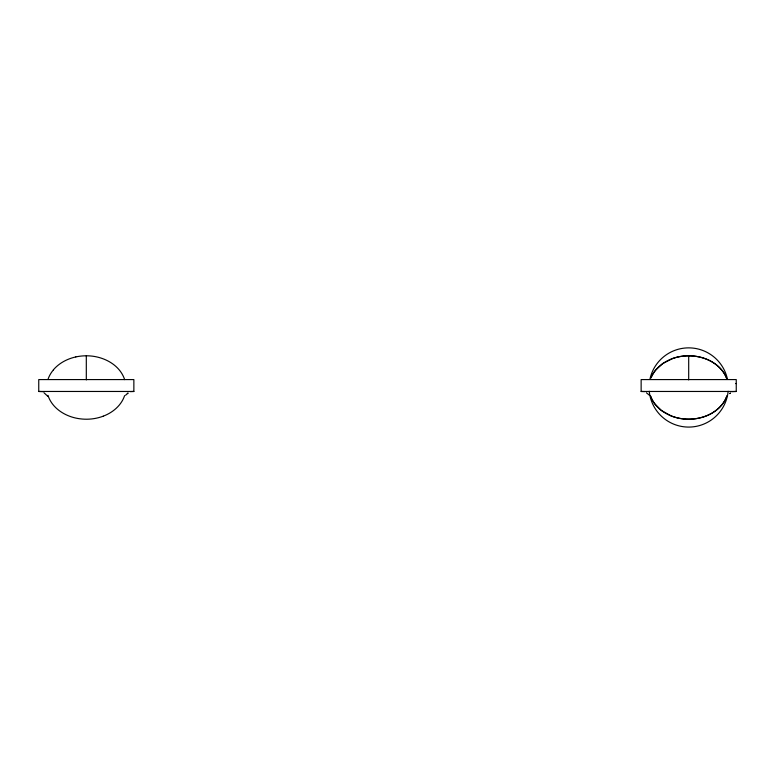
<?xml version="1.0" encoding="UTF-8"?>
<svg xmlns="http://www.w3.org/2000/svg" width="775" height="775" viewBox="0 0 775 775"><rect width="100%" height="100%" fill="white"/><g stroke="black" fill="none" stroke-linecap="round" stroke-linejoin="round"><path stroke-width="1.16" d="M124.62 395.599C121.288 405.558 112.646 412.658 103.23 416.165M651.01 377.793C663.1 350.823 705.512 348.585 722.842 371.409A27.939 27.939 0 0 1 726.979 379.266M726.795 396.228C723.201 406.11 714.327 413.172 704.611 416.533A48.157 48.157 0 0 1 688.694 419.188C673.223 419.323 656.28 411.399 650.593 396.228M53.378 369.849C59.074 363.097 67.28 358.806 75.824 356.926M125.579 395.231L127.856 393.206M730.244 393.206L729.75 393.593L730.447 393.061M127.362 393.593L128.059 393.061M130.307 391.608L133.862 391.462L133.862 379.576L38.75 379.576L38.75 391.462L43.487 391.656M731.513 391.656L736.25 391.462L736.25 379.576L641.138 379.576L641.138 391.462L644.693 391.608M735.504 383.538L736.25 383.538M38.75 391.462L133.862 391.462M641.138 391.462L736.25 391.462M75.824 356.926A48.97 48.97 0 0 1 86.306 355.802C102.029 355.677 119.457 363.911 124.668 379.643M646.379 392.77L649.421 395.231M44.001 392.77L47.856 396.364M654.546 403.591L661.375 410.469L671.257 415.972A47.866 47.866 0 0 0 688.694 419.178C701.046 419.217 713.823 414.48 721.864 404.85A28.142 28.142 0 0 0 726.979 395.734M726.795 378.772C723.395 369.423 715.228 362.555 706.122 359.028A47.876 47.876 0 0 0 688.694 355.822A48.166 48.166 0 0 0 672.778 358.447L662.693 363.572L655.543 370.13A28.142 28.142 0 0 0 650.981 377.745M47.953 395.357C52.342 408.89 66.253 417.037 79.786 418.771A48.234 48.234 0 0 0 103.24 416.194M688.694 355.793L688.694 379.915M86.306 355.793L86.306 379.915M728.142 391.268A39.632 39.632 0 0 1 649.247 391.268M649.963 379.072A39.632 39.632 0 0 1 727.415 379.072M654.584 403.572A27.939 27.939 0 0 1 650.409 395.734M48.002 379.314A28.317 28.317 0 0 1 53.436 369.898"/></g></svg>
